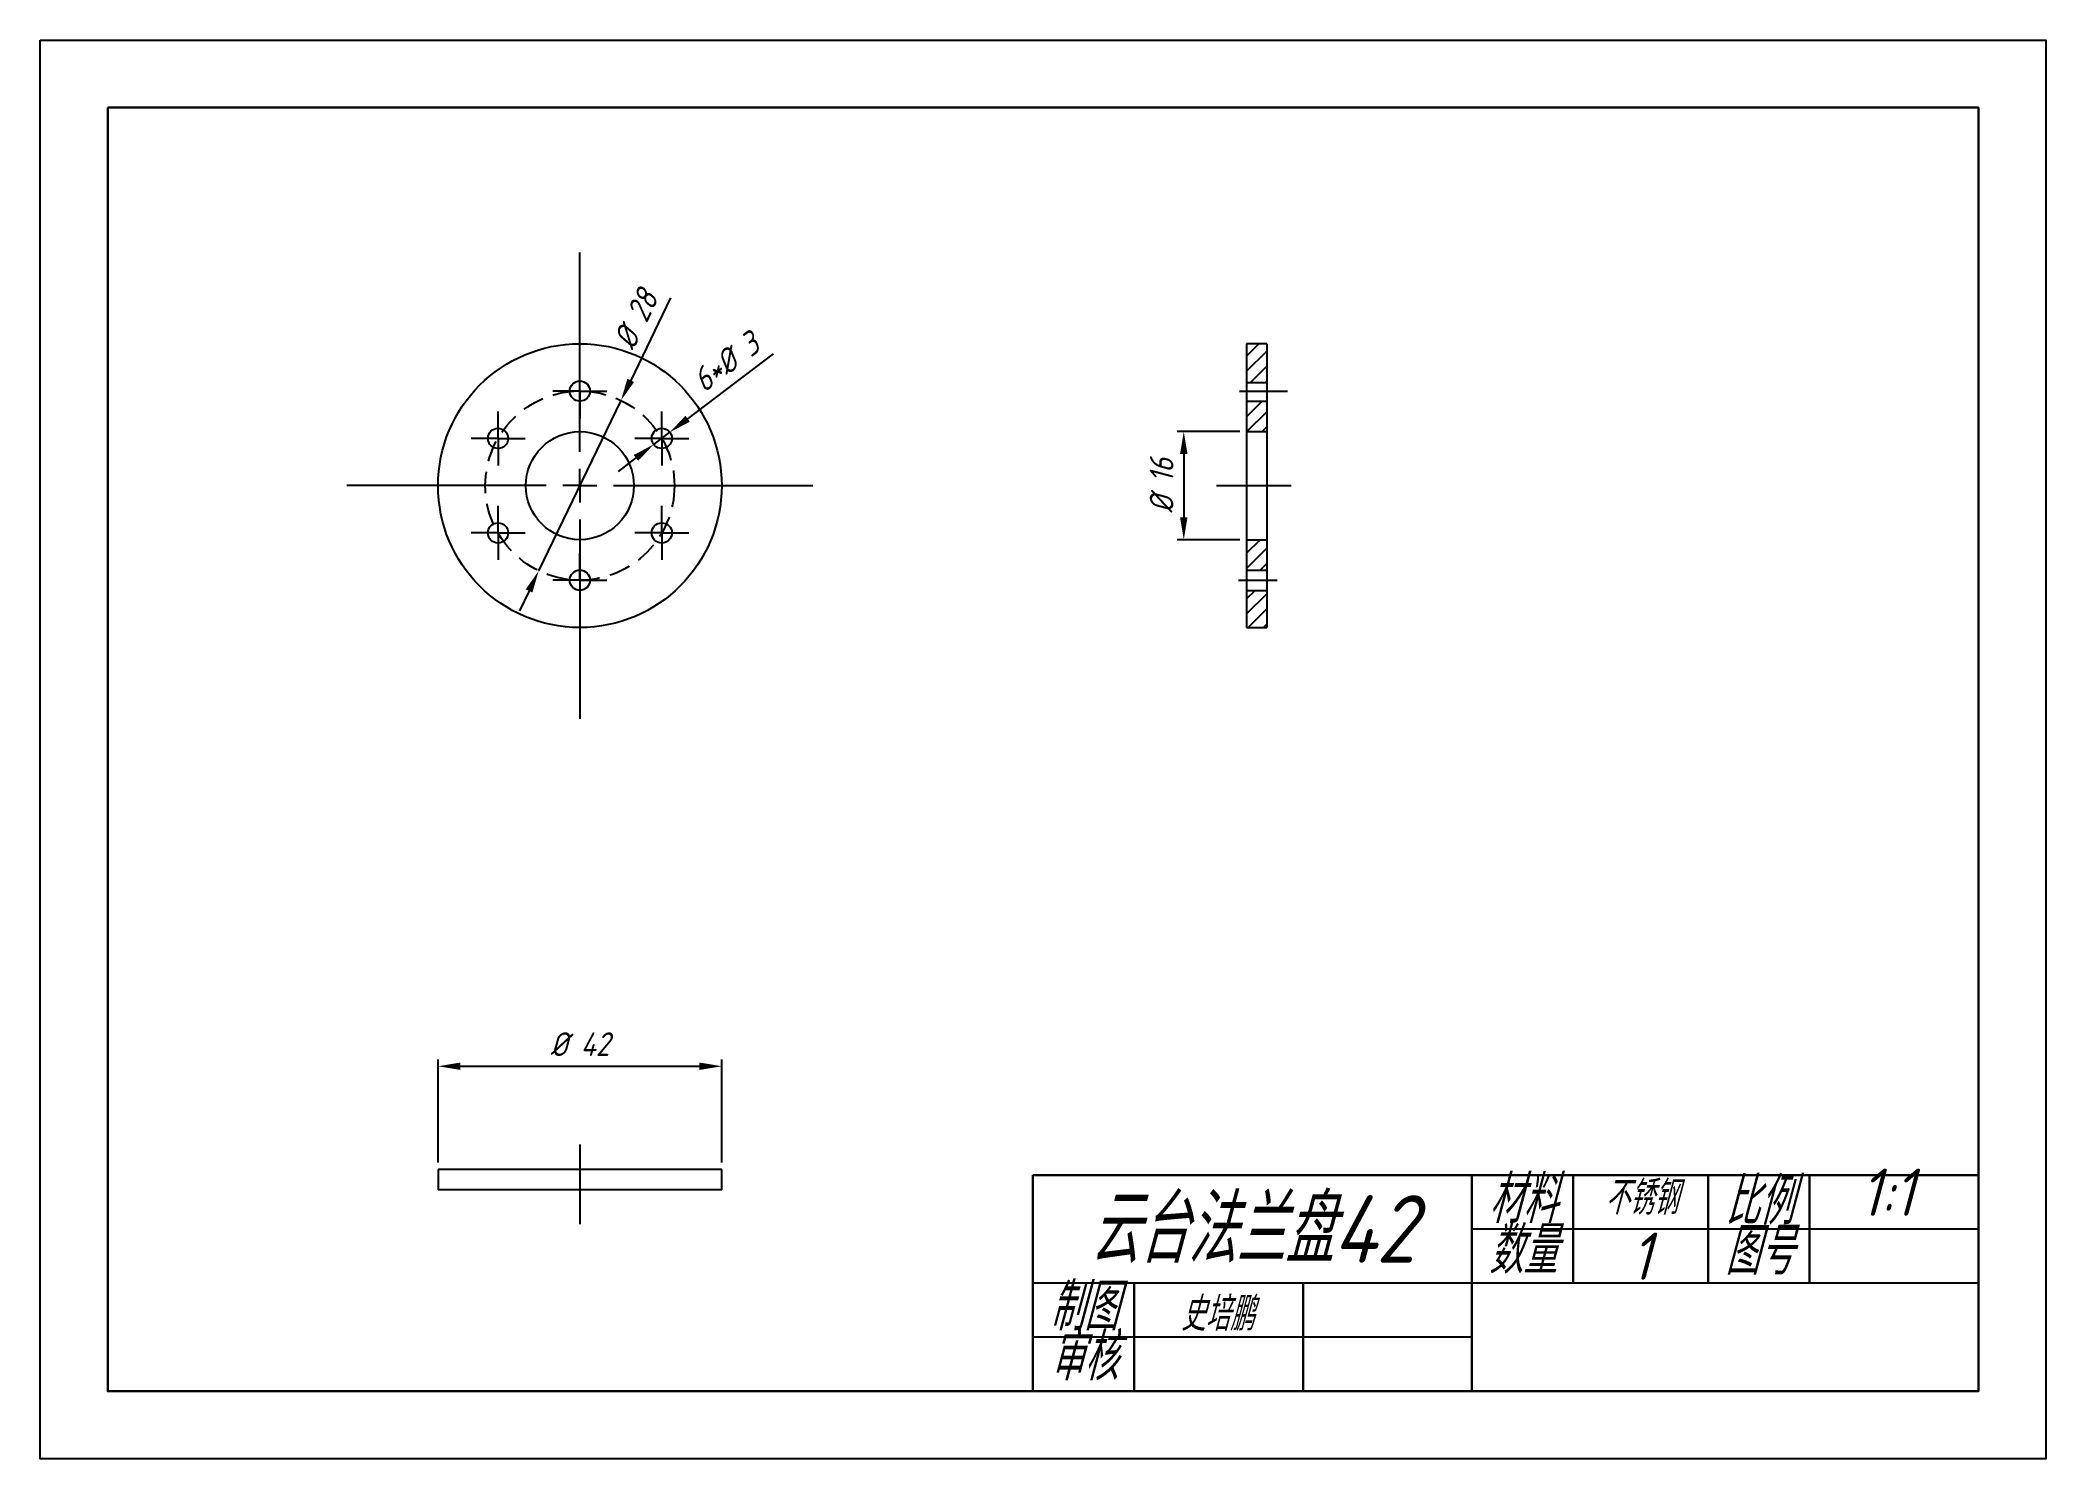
# Model space of a CAD drawing. Header units: millimetres. Extents: x 2895 to 3192, y 1640 to 1850.
import ezdxf

# ---------------------------------------------------------------- set-up
doc = ezdxf.new("R2010")
doc.units = ezdxf.units.MM
doc.linetypes.add('CENTER2', pattern=[28.575, 19.05, -3.175, 3.175, -3.175])
doc.linetypes.add('HIDDEN2', pattern=[4.7625, 3.175, -1.5875])
for name, color, linetype in [('10', 7, 'Continuous'), ('中心线', 1, 'CENTER2'), ('细实线', 3, 'Continuous'), ('虚线', 2, 'HIDDEN2')]:
    doc.layers.add(name, color=color, linetype=linetype)
doc.layers.add('粗实线', color=7, linetype='Continuous', lineweight=30)
doc.styles.add('gy', font='gbeitc.shx', dxfattribs={"height": 3.5})
doc.styles.get("Standard").update_dxf_attribs({"font": 'gbeitc.shx', "bigfont": 'gbcbig.shx'})
doc.dimstyles.new('gy-直径', dxfattribs={"dimtxt": 3.5, "dimasz": 3.302, "dimexe": 1, "dimexo": 1, "dimgap": 1.524, "dimtad": 1, "dimdec": 1, "dimdsep": 46, "dimtxsty": 'gy', "dimcen": -2.5, "dimclrt": 256, "dimadec": 1, "dimazin": 2, "dimtfac": 1, "dimtdec": 1, "dimtmove": 1, "dimatfit": 3, "dimfxl": 1, "dimtzin": 0, "dimarcsym": 2})

# ---------------------------------------------------------------- blocks, each defined once
blk = doc.blocks.new('SW_CENTERMARKSYMBOL_0')
at = {"layer": '10', "color": 0}
for p, q in [((0, 5), (0, 34.5)), ((-5, 0), (-34.5, 0)), ((0, 0), (-2.5, 0)), ((0, 0), (0, 2.5)), ((0, 0), (0, -2.5)), ((0, 0), (2.5, 0)), ((5, 0), (34.5, 0)), ((0, -5), (0, -34.5))]:
    blk.add_line(p, q, dxfattribs=at)
blk = doc.blocks.new('SW_CENTERMARKSYMBOL_1')
at = {"layer": '10', "color": 0}
for p, q in [((0, 2.5), (0, 4)), ((-2.5, 0), (-4, 0)), ((0, 0), (-2.5, 0)), ((0, 0), (0, 2.5)), ((0, 0), (0, -2.5)), ((0, 0), (2.5, 0)), ((2.5, 0), (4, 0)), ((0, -2.5), (0, -4))]:
    blk.add_line(p, q, dxfattribs=at)
blk = doc.blocks.new('SW_CENTERMARKSYMBOL_2')
at = {"layer": '10', "color": 0}
for p, q in [((0, 2.5), (0, 4)), ((-2.5, 0), (-4, 0)), ((0, 0), (-2.5, 0)), ((0, 0), (0, 2.5)), ((0, 0), (0, -2.5)), ((0, 0), (2.5, 0)), ((2.5, 0), (4, 0)), ((0, -2.5), (0, -4))]:
    blk.add_line(p, q, dxfattribs=at)
blk = doc.blocks.new('SW_CENTERMARKSYMBOL_3')
at = {"layer": '10', "color": 0}
for p, q in [((0, 2.5), (0, 4)), ((-2.5, 0), (-4, 0)), ((0, 0), (-2.5, 0)), ((0, 0), (0, 2.5)), ((0, 0), (0, -2.5)), ((0, 0), (2.5, 0)), ((2.5, 0), (4, 0)), ((0, -2.5), (0, -4))]:
    blk.add_line(p, q, dxfattribs=at)
blk = doc.blocks.new('SW_CENTERMARKSYMBOL_4')
at = {"layer": '10', "color": 0}
for p, q in [((0, 2.5), (0, 4)), ((-2.5, 0), (-4, 0)), ((0, 0), (-2.5, 0)), ((0, 0), (0, 2.5)), ((0, 0), (0, -2.5)), ((0, 0), (2.5, 0)), ((2.5, 0), (4, 0)), ((0, -2.5), (0, -4))]:
    blk.add_line(p, q, dxfattribs=at)
blk = doc.blocks.new('SW_CENTERMARKSYMBOL_5')
at = {"layer": '10', "color": 0}
for p, q in [((0, 2.5), (0, 4)), ((-2.5, 0), (-4, 0)), ((0, 0), (-2.5, 0)), ((0, 0), (0, 2.5)), ((0, 0), (0, -2.5)), ((0, 0), (2.5, 0)), ((2.5, 0), (4, 0)), ((0, -2.5), (0, -4))]:
    blk.add_line(p, q, dxfattribs=at)
blk = doc.blocks.new('SW_CENTERMARKSYMBOL_6')
at = {"layer": '10', "color": 0}
for p, q in [((0, 2.5), (0, 4)), ((-2.5, 0), (-4, 0)), ((0, 0), (-2.5, 0)), ((0, 0), (0, 2.5)), ((0, 0), (0, -2.5)), ((0, 0), (2.5, 0)), ((2.5, 0), (4, 0)), ((0, -2.5), (0, -4))]:
    blk.add_line(p, q, dxfattribs=at)
blk = doc.blocks.new('*D33')
at = {"layer": 'Defpoints', "color": 0, "lineweight": 25, "transparency": 16777216}
for p in [(3073.93, 1792.05), (3064.63, 1776.05), (3073.93, 1776.05)]:
    blk.add_point(p, dxfattribs=at)
at = {"layer": '细实线', "color": 0, "lineweight": -2, "transparency": 16777216}
for p, q in [((3072.93, 1792.05), (3063.63, 1792.05)), ((3064.63, 1788.75), (3064.63, 1779.36)), ((3072.93, 1776.05), (3063.63, 1776.05))]:
    blk.add_line(p, q, dxfattribs=at)
at = {"layer": '细实线', "color": 0, "lineweight": 25, "transparency": 16777216}
for points in [[(3064.08, 1788.75), (3065.18, 1788.75), (3064.63, 1792.05)], [(3064.08, 1779.36), (3065.18, 1779.36), (3064.63, 1776.05)]]:
    blk.add_solid(points, dxfattribs=at)
at = {"layer": '细实线', "lineweight": 25, "transparency": 16777216, "insert": (3061.35, 1784.05), "char_height": 3.5, "attachment_point": 5, "rotation": 90, "style": 'gy'}
blk.add_mtext('%%c 16', dxfattribs=at)
blk = doc.blocks.new('*D34')
at = {"layer": 'Defpoints', "color": 0, "lineweight": 25, "transparency": 16777216}
for p in [(2996.21, 1698.11), (2954.21, 1682.84), (2996.21, 1682.84)]:
    blk.add_point(p, dxfattribs=at)
at = {"layer": '细实线', "color": 0, "lineweight": -2, "transparency": 16777216}
for p, q in [((2954.21, 1683.84), (2954.21, 1699.11)), ((2996.21, 1683.84), (2996.21, 1699.11)), ((2957.51, 1698.11), (2992.91, 1698.11))]:
    blk.add_line(p, q, dxfattribs=at)
at = {"layer": '细实线', "color": 0, "lineweight": 25, "transparency": 16777216}
for points in [[(2957.51, 1698.66), (2957.51, 1697.56), (2954.21, 1698.11)], [(2992.91, 1698.66), (2992.91, 1697.56), (2996.21, 1698.11)]]:
    blk.add_solid(points, dxfattribs=at)
at = {"layer": '细实线', "lineweight": 25, "transparency": 16777216, "insert": (2975.21, 1701.38), "char_height": 3.5, "attachment_point": 5, "style": 'gy'}
blk.add_mtext('%%c 42', dxfattribs=at)
blk = doc.blocks.new('*D35')
at = {"layer": 'Defpoints', "color": 0, "lineweight": 25, "transparency": 16777216}
for p in [(2981.3, 1796.66), (2969.12, 1771.45)]:
    blk.add_point(p, dxfattribs=at)
at = {"layer": '细实线', "color": 0, "lineweight": -2, "transparency": 16777216}
for p, q in [((2988.64, 1811.85), (2982.74, 1799.63)), ((2969.12, 1771.45), (2981.3, 1796.66)), ((2967.69, 1768.47), (2966.25, 1765.5))]:
    blk.add_line(p, q, dxfattribs=at)
at = {"layer": '细实线', "color": 0, "lineweight": 25, "transparency": 16777216}
for points in [[(2982.24, 1799.87), (2983.23, 1799.39), (2981.3, 1796.66)], [(2967.19, 1768.71), (2968.18, 1768.23), (2969.12, 1771.45)]]:
    blk.add_solid(points, dxfattribs=at)
at = {"layer": '细实线', "lineweight": 25, "transparency": 16777216, "insert": (2983.46, 1808.65), "char_height": 3.5, "attachment_point": 5, "rotation": 64.2155, "style": 'gy'}
blk.add_mtext('%%c 28', dxfattribs=at)
blk = doc.blocks.new('*D36')
at = {"layer": 'Defpoints', "color": 0, "lineweight": 25, "transparency": 16777216}
for p in [(2988.53, 1791.96), (2986.14, 1790.15)]:
    blk.add_point(p, dxfattribs=at)
at = {"layer": '细实线', "color": 0, "lineweight": -2, "transparency": 16777216}
for p, q in [((3003.84, 1803.55), (2991.17, 1793.95)), ((2986.14, 1790.15), (2988.53, 1791.96)), ((2983.51, 1788.15), (2980.88, 1786.16))]:
    blk.add_line(p, q, dxfattribs=at)
at = {"layer": '细实线', "color": 0, "lineweight": 25, "transparency": 16777216}
for points in [[(2990.83, 1794.39), (2991.5, 1793.51), (2988.53, 1791.96)], [(2983.18, 1788.59), (2983.84, 1787.72), (2986.14, 1790.15)]]:
    blk.add_solid(points, dxfattribs=at)
at = {"layer": '细实线', "lineweight": 25, "transparency": 16777216, "insert": (2996.84, 1802.36), "char_height": 3.5, "attachment_point": 5, "rotation": 37.1374, "style": 'gy'}
blk.add_mtext('6*%%c 3', dxfattribs=at)

msp = doc.modelspace()

# ---------------------------------------------------------------- hatches: boundary and pattern name
at = {"layer": '中心线', "lineweight": 25}
h = msp.add_hatch(dxfattribs=at)
h.set_pattern_fill('ANSI31', color=1, scale=0.5)
h.paths.add_polyline_path([(3076.93, 1805.05), (3073.93, 1805.05), (3073.93, 1799.3), (3076.93, 1799.3)])
h.paths.add_polyline_path([(3076.93, 1796.55), (3073.93, 1796.55), (3073.93, 1792.05), (3076.93, 1792.05)])
h.paths.add_polyline_path([(3076.93, 1776.05), (3073.93, 1776.05), (3073.93, 1771.55), (3076.93, 1771.55)])
h.paths.add_polyline_path([(3076.93, 1768.55), (3073.93, 1768.55), (3073.93, 1763.05), (3076.93, 1763.05)])

# ---------------------------------------------------------------- linework, layer by layer
at = {"color": 7, "linetype": 'Continuous', "lineweight": 25}
for p, q in [((3076.93, 1805.05), (3073.93, 1805.05)), ((3073.93, 1805.05), (3073.93, 1763.05)), ((3076.93, 1805.05), (3076.93, 1763.05)), ((3073.93, 1763.05), (3076.93, 1763.05)), ((2954.21, 1682.84), (2954.21, 1679.84)), ((2996.21, 1682.84), (2954.21, 1682.84)), ((2996.21, 1679.84), (2996.21, 1682.84)), ((2996.21, 1679.84), (2954.21, 1679.84))]:
    msp.add_line(p, q, dxfattribs=at)
for centre, radius in [((2975.21, 1784.05), 21), ((2975.21, 1798.05), 1.5), ((2963.09, 1791.05), 1.5), ((2975.21, 1784.05), 8), ((2987.34, 1791.05), 1.5), ((2963.09, 1777.05), 1.5), ((2987.34, 1777.05), 1.5), ((2975.21, 1770.05), 1.5)]:
    msp.add_circle(centre, radius, dxfattribs=at)
at = {"layer": '中心线', "lineweight": 25}
for p, q in [((3072.88, 1798.05), (3079.97, 1798.05)), ((3069.5, 1784.05), (3080.53, 1784.05)), ((3072.73, 1770.05), (3078.45, 1770.05)), ((2975.21, 1686.54), (2975.21, 1674.75))]:
    msp.add_line(p, q, dxfattribs=at)
at = {"layer": '粗实线', "lineweight": 25}
for p, q in [((3073.93, 1799.3), (3076.93, 1799.3)), ((3073.93, 1796.55), (3076.93, 1796.55)), ((3073.93, 1792.05), (3076.93, 1792.05)), ((3073.93, 1776.05), (3076.93, 1776.05)), ((3073.93, 1771.55), (3076.93, 1771.55)), ((3073.93, 1768.55), (3076.93, 1768.55))]:
    msp.add_line(p, q, dxfattribs=at)
at = {"layer": '粗实线'}
for p, q in [((3182.29, 1682), (3042.29, 1682)), ((3042.29, 1682), (3042.29, 1650)), ((3107.29, 1682), (3107.29, 1650)), ((3122.29, 1682), (3122.29, 1666)), ((3142.29, 1682), (3142.29, 1666)), ((3157.29, 1682), (3157.29, 1666)), ((3057.29, 1666), (3057.29, 1650)), ((3082.29, 1666), (3082.29, 1650)), ((3042.29, 1650), (3182.29, 1650))]:
    msp.add_line(p, q, dxfattribs=at)
msp.add_lwpolyline([(2905.29, 1840), (3182.29, 1840), (3182.29, 1650), (2905.29, 1650)], close=True, dxfattribs=at)
at = {"layer": '细实线'}
for p, q in [((3182.29, 1674), (3107.29, 1674)), ((3192.29, 1672), (3192.29, 1640)), ((3182.29, 1666), (3042.29, 1666)), ((3107.29, 1658), (3042.29, 1658))]:
    msp.add_line(p, q, dxfattribs=at)
msp.add_lwpolyline([(2895.29, 1850), (3192.29, 1850), (3192.29, 1640), (2895.29, 1640)], close=True, dxfattribs=at)
at = {"layer": '虚线', "lineweight": 25}
msp.add_circle((2975.21, 1784.05), 14, dxfattribs=at)

# ---------------------------------------------------------------- block references
at = {"layer": '中心线'}
for name, p in [('SW_CENTERMARKSYMBOL_0', (2975.21, 1784.05)), ('SW_CENTERMARKSYMBOL_1', (2975.21, 1798.05)), ('SW_CENTERMARKSYMBOL_6', (2963.09, 1791.05)), ('SW_CENTERMARKSYMBOL_2', (2987.34, 1791.05)), ('SW_CENTERMARKSYMBOL_5', (2963.09, 1777.05)), ('SW_CENTERMARKSYMBOL_3', (2987.34, 1777.05)), ('SW_CENTERMARKSYMBOL_4', (2975.21, 1770.05))]:
    msp.add_blockref(name, p, dxfattribs=at)

# ---------------------------------------------------------------- texts
at = {"layer": '细实线'}
for s, width, heights, insert, char_height, attachment_point in [('\\pxqc;材料', 15, [0], (3107.29, 1681.92), 7, 1), ('不锈钢', 20, [0], (3132.35, 1678.65), 5, 5), ('\\pxqc;比例', 15, [0], (3142.29, 1681.66), 7, 1), ('1:1', 13.979, [0], (3164.79, 1682.97), 7, 1), ('云台法兰盘42', 65, [0], (3074.79, 1674), 10, 5), ('\\pxqc;数量', 15, [0], (3107.29, 1674.38), 7, 1), ('1', 20, [0], (3132.29, 1670), 7, 5), ('\\pxqc;图号', 15, [0], (3142.29, 1674.27), 7, 1), ('\\pxqc;制图', 15, [8], (3042.29, 1666), 7, 1), ('史培鹏', 11.2511, [0], (3064.19, 1663.95), 5, 1), ('\\pxqc;审核', 15, [8.61], (3042.29, 1658.61), 7, 1)]:
    msp.add_mtext_dynamic_manual_height_columns(s, width=width, gutter_width=17.5, heights=heights, dxfattribs=dict(at, insert=insert, char_height=char_height, attachment_point=attachment_point))

# ---------------------------------------------------------------- dimensions: what is measured, and where the dimension line sits
at = {"layer": '细实线', "lineweight": 25}
dim = msp.add_diameter_dim_2p(p1=(2969.12, 1771.45), p2=(2981.3, 1796.66), dimstyle='gy-直径', override={"dimpost": '%%c <>'}, dxfattribs=at)
dim.commit()
dim.dimension.update_dxf_attribs({"geometry": '*D35', "text_midpoint": (2983.46, 1808.65)})
dim = msp.add_diameter_dim_2p(p1=(2986.14, 1790.15), p2=(2988.53, 1791.96), text='6*<>', dimstyle='gy-直径', override={"dimpost": '%%c <>'}, dxfattribs=at)
dim.commit()
dim.dimension.update_dxf_attribs({"geometry": '*D36', "text_midpoint": (2996.84, 1802.36)})
dim = msp.add_linear_dim(base=(3064.63, 1776.05), p1=(3073.93, 1792.05), p2=(3073.93, 1776.05), angle=90, dimstyle='gy-直径', override={"dimpost": '%%c <>'}, dxfattribs=at)
dim.commit()
dim.dimension.update_dxf_attribs({"geometry": '*D33', "text_midpoint": (3061.35, 1784.05)})
dim = msp.add_linear_dim(base=(2996.21, 1698.11), p1=(2954.21, 1682.84), p2=(2996.21, 1682.84), dimstyle='gy-直径', override={"dimpost": '%%c <>'}, dxfattribs=at)
dim.commit()
dim.dimension.update_dxf_attribs({"geometry": '*D34', "text_midpoint": (2975.21, 1701.38)})

doc.saveas('drawing.dxf')
